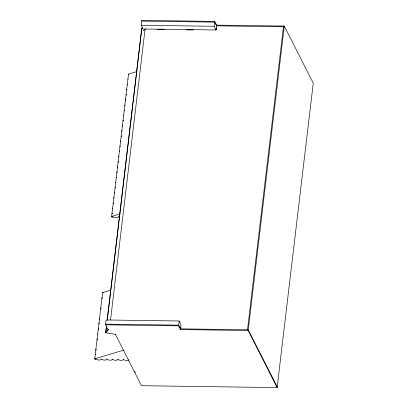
<?xml version="1.0" encoding="UTF-8"?>
<svg xmlns="http://www.w3.org/2000/svg" width="408" height="408" viewBox="0 0 408 408"><rect width="100%" height="100%" fill="white"/><g stroke="black" fill="none" stroke-linecap="round" stroke-linejoin="round"><path stroke-width="0.61" d="M110.537 290.18L102.602 292.551L94.738 358.816L95.161 359.606A2.825 0.663 -89.2 0 0 95.549 358.127M137.057 71.522L128.535 74.067L111.639 216.444L112.205 217.571A2.825 0.663 -89.2 0 0 112.302 216.944M105.662 332.8L108.222 329.99L105.58 324.834L106.157 319.964L179.173 320.989L181.05 324.692L180.474 329.557L248.161 330.505L277.129 387.6L141.474 385.703L115.439 334.382L115.862 334.387L105.662 332.8L106.427 326.4M141.163 25.265L141.739 20.4L214.73 21.42L216.607 25.128L216.031 29.993L145.075 28.999L143.779 30.421L141.163 25.265L214.149 26.29L216.031 29.993M107.171 320.076L141.8 28.366L142.647 27.433M105.718 332.826L106.498 326.369M107.263 320.153L141.8 28.366L142.713 27.423M108.197 329.985L108.278 329.281M110.548 319.903L145.075 28.999L145.233 29.315M180.474 329.557L178.597 325.854L179.173 320.989M214.149 26.29L214.73 21.42M180.933 327.389L180.719 329.169L178.679 325.15L105.662 324.13M216.26 29.713L216.475 27.933M247.493 329.791L283.545 26.061M248.161 330.505L284.294 26.071L216.607 25.128M277.129 387.6L313.262 83.166L284.294 26.071M141.765 29.095L142.632 28.127M108.309 329.281L105.799 332.122M120.181 213.889L111.639 216.444L112.715 216.459A2.825 1.117 6.8 0 0 116.051 217.658A2.825 1.117 6.8 0 0 118.213 216.536A2.825 1.117 6.8 0 0 119.432 217.367M123.961 350.084L94.738 358.816L95.819 358.831A2.825 1.117 6.8 0 0 99.154 360.029A2.825 1.117 6.8 0 0 101.312 358.907A2.825 1.117 6.8 0 0 104.647 360.106A2.825 1.117 6.8 0 0 106.809 358.984A2.825 1.117 6.8 0 0 110.14 360.182A2.825 1.117 6.8 0 0 112.302 359.06A2.825 1.117 6.8 0 0 115.637 360.259A2.825 1.117 6.8 0 0 117.795 359.137A2.825 1.117 6.8 0 0 121.13 360.335A2.825 1.117 6.8 0 0 123.287 359.213A2.825 1.117 6.8 0 0 125.894 360.366A2.825 1.117 6.8 0 0 128.709 359.866M141.658 21.104L214.644 22.124L216.526 25.831L283.458 26.765M157.422 29.488L164.373 29.585M186.492 29.891L193.443 29.993M102.602 292.551L103.683 292.567M105.58 324.834L178.597 325.854M180.555 328.853L248.248 329.802L277.21 386.896M134.691 371.464L135.262 372.591M124.394 110.532A2.825 0.663 -89.2 0 0 124.251 110.14A2.825 0.663 -89.2 0 0 124.414 110.354M123.803 115.51A2.825 0.663 -89.2 0 1 123.644 115.296A2.825 0.663 -89.2 0 1 123.782 115.683M125.006 105.376A2.825 0.663 -89.2 0 0 124.863 104.989A2.825 0.663 -89.2 0 0 125.026 105.203M125.618 100.225A2.825 0.663 -89.2 0 0 125.475 99.838A2.825 0.663 -89.2 0 0 125.812 100.072M126.23 95.069A2.825 0.663 -89.2 0 0 126.087 94.681A2.825 0.663 -89.2 0 0 126.251 94.896M126.842 89.918A2.825 0.663 -89.2 0 0 126.699 89.531A2.825 0.663 -89.2 0 0 127.036 89.765M127.454 84.762A2.825 0.663 -89.2 0 0 127.311 84.374A2.825 0.663 -89.2 0 0 127.474 84.589M123.364 120.681A2.825 0.663 -89.2 0 1 123.032 120.447A2.825 0.663 -89.2 0 1 123.17 120.834M122.584 125.812A2.825 0.663 -89.2 0 1 122.42 125.603A2.825 0.663 -89.2 0 1 122.563 125.99M122.14 130.988A2.825 0.663 -89.2 0 1 121.808 130.754A2.825 0.663 -89.2 0 1 121.951 131.141M128.535 74.067A2.825 0.663 -89.2 0 1 128.678 74.46M128.087 79.438A2.825 0.663 -89.2 0 1 127.923 79.223M115.219 187.828A2.825 0.663 -89.2 0 0 115.082 187.44A2.825 0.663 -89.2 0 0 115.245 187.649M114.801 192.826A2.825 0.663 -89.2 0 1 114.469 192.591A2.825 0.663 -89.2 0 1 114.607 192.979M115.831 182.672A2.825 0.663 -89.2 0 0 115.694 182.284A2.825 0.663 -89.2 0 0 116.025 182.519M120.727 141.449A2.825 0.663 -89.2 0 0 120.584 141.061A2.825 0.663 -89.2 0 0 120.921 141.296M120.136 146.426A2.825 0.663 -89.2 0 1 119.972 146.212A2.825 0.663 -89.2 0 1 120.115 146.605M119.524 151.582A2.825 0.663 -89.2 0 1 119.36 151.368A2.825 0.663 -89.2 0 1 119.503 151.756M121.339 136.298A2.825 0.663 -89.2 0 0 121.196 135.91A2.825 0.663 -89.2 0 0 121.36 136.119M118.912 156.733A2.825 0.663 -89.2 0 1 118.748 156.519A2.825 0.663 -89.2 0 1 118.891 156.907M118.473 161.91A2.825 0.663 -89.2 0 1 118.136 161.675A2.825 0.663 -89.2 0 1 118.279 162.063M117.688 167.04A2.825 0.663 -89.2 0 1 117.524 166.826A2.825 0.663 -89.2 0 1 117.667 167.214M117.249 172.217A2.825 0.663 -89.2 0 1 116.912 171.982A2.825 0.663 -89.2 0 1 117.055 172.37M116.464 177.347A2.825 0.663 -89.2 0 1 116.3 177.133A2.825 0.663 -89.2 0 1 116.443 177.521M114.021 197.957A2.825 0.663 -89.2 0 1 113.858 197.747A2.825 0.663 -89.2 0 1 114 198.135M112.164 213.593A2.825 0.663 -89.2 0 0 112.022 213.206A2.825 0.663 -89.2 0 0 112.358 213.44M112.776 208.442A2.825 0.663 -89.2 0 0 112.633 208.054A2.825 0.663 -89.2 0 0 112.797 208.264M113.388 203.286A2.825 0.663 -89.2 0 0 113.246 202.898A2.825 0.663 -89.2 0 0 113.582 203.133M102.153 297.916A2.825 0.663 -89.2 0 1 101.99 297.702A2.825 0.663 -89.2 0 1 102.245 298.63M100.934 308.224A2.825 0.663 -89.2 0 1 100.771 308.009A2.825 0.663 -89.2 0 1 101.021 308.938M99.71 318.531A2.825 0.663 -89.2 0 1 99.547 318.317A2.825 0.663 -89.2 0 1 99.797 319.24M99.272 323.702A2.825 0.663 -89.2 0 1 98.935 323.468A2.825 0.663 -89.2 0 1 99.078 323.86M98.486 328.838A2.825 0.663 -89.2 0 1 98.323 328.624A2.825 0.663 -89.2 0 1 98.578 329.547M97.874 333.989A2.825 0.663 -89.2 0 1 97.711 333.775M96.13 350.161A2.825 0.663 -89.2 0 0 95.875 349.238A2.825 0.663 -89.2 0 0 96.038 349.447M95.599 354.623A2.825 0.663 -89.2 0 1 95.263 354.389A2.825 0.663 -89.2 0 1 95.406 354.776M97.354 339.854A2.825 0.663 -89.2 0 0 97.099 338.931A2.825 0.663 -89.2 0 0 97.262 339.14"/></g></svg>
